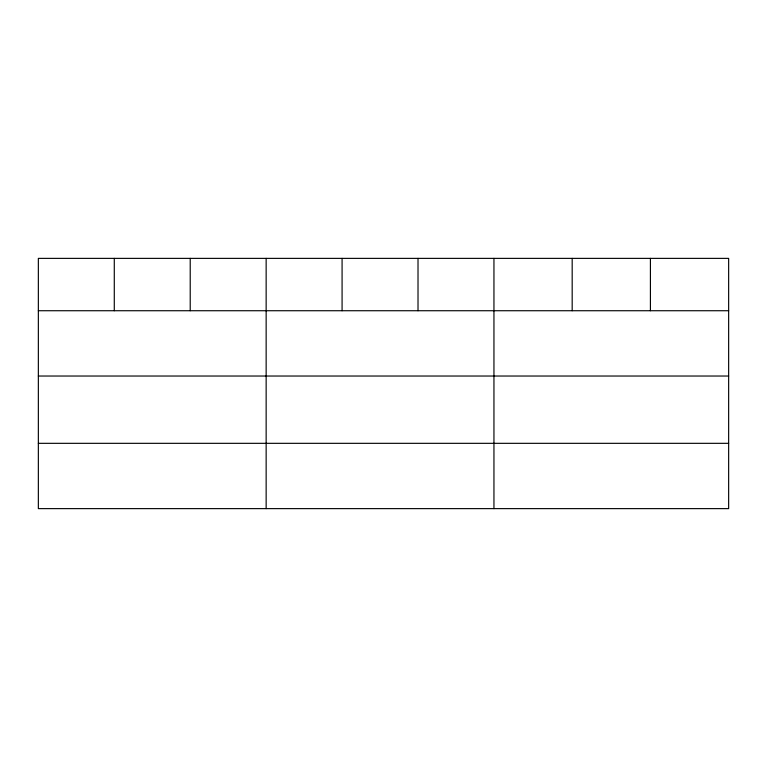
<?xml version="1.0" encoding="UTF-8"?>
<svg xmlns="http://www.w3.org/2000/svg" width="767" height="767" viewBox="0 0 767 767"><rect width="100%" height="100%" fill="white"/><g stroke="black" fill="none" stroke-linecap="round" stroke-linejoin="round"><path stroke-width="1.15" d="M728.65 376.031L728.65 258.374L38.35 258.374L38.35 508.626L728.65 508.626L728.65 376.031L38.35 376.031M38.35 310.731L728.65 310.731M38.35 443.326L728.65 443.326M650.416 258.374L650.416 310.731M572.182 258.374L572.182 310.731M493.948 258.374L493.948 508.626M418.015 258.374L418.015 310.731M342.082 258.374L342.082 310.731M266.149 258.374L266.149 508.626M190.216 258.374L190.216 310.731M114.283 258.374L114.283 310.731"/></g></svg>
